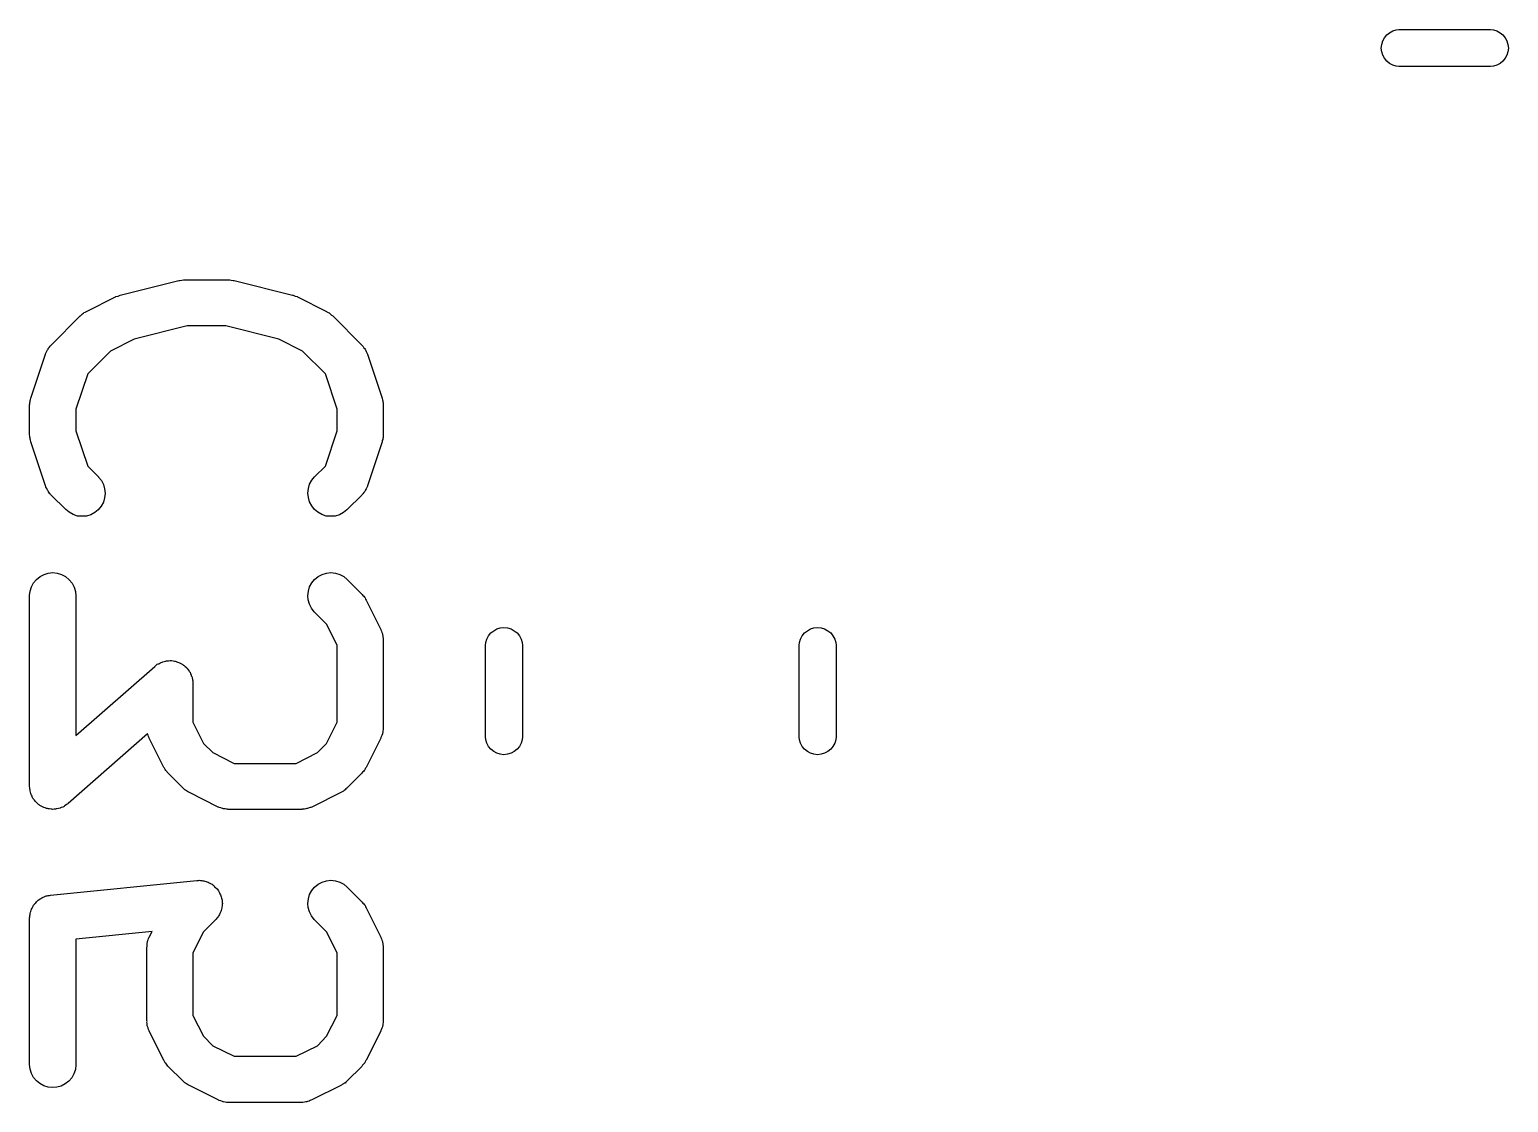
# Model space of a CAD drawing. Extents: x 131.3 to 160.3, y -137 to -94.4.
# Drawn here: x 147.847 to 152.657, y -115.137 to -111.65 of the extents above; entities that cross this region are included whole.
import ezdxf

# ---------------------------------------------------------------- set-up
doc = ezdxf.new("R2010")
doc.units = 0
doc.layers.add('BLACK', color=7, linetype='CONTINUOUS')

msp = doc.modelspace()

# ---------------------------------------------------------------- linework, layer by layer
at = {"layer": 'BLACK', "linetype": 'CONTINUOUS'}
for p, q in [((152.245, -111.698), (152.248, -111.687)), ((152.248, -111.687), (152.254, -111.677)), ((152.254, -111.677), (152.261, -111.667)), ((152.261, -111.667), (152.27, -111.66)), ((152.27, -111.66), (152.281, -111.654)), ((152.281, -111.654), (152.292, -111.651)), ((152.292, -111.651), (152.301, -111.65)), ((152.301, -111.65), (152.599, -111.65)), ((152.599, -111.65), (152.608, -111.651)), ((152.608, -111.651), (152.619, -111.654)), ((152.619, -111.654), (152.63, -111.66)), ((152.63, -111.66), (152.639, -111.667)), ((152.639, -111.667), (152.646, -111.677)), ((152.646, -111.677), (152.652, -111.687)), ((152.652, -111.687), (152.655, -111.698)), ((152.243, -111.71), (152.245, -111.698)), ((152.245, -111.722), (152.243, -111.71)), ((152.248, -111.733), (152.245, -111.722)), ((152.254, -111.743), (152.248, -111.733)), ((152.652, -111.733), (152.646, -111.743)), ((152.655, -111.722), (152.652, -111.733)), ((152.655, -111.698), (152.657, -111.71)), ((152.657, -111.71), (152.655, -111.722)), ((152.261, -111.753), (152.254, -111.743)), ((152.27, -111.76), (152.261, -111.753)), ((152.281, -111.766), (152.27, -111.76)), ((152.292, -111.769), (152.281, -111.766)), ((152.301, -111.77), (152.292, -111.769)), ((152.599, -111.77), (152.301, -111.77)), ((152.608, -111.769), (152.599, -111.77)), ((152.619, -111.766), (152.608, -111.769)), ((152.63, -111.76), (152.619, -111.766)), ((152.639, -111.753), (152.63, -111.76)), ((152.646, -111.743), (152.639, -111.753)), ((148.142, -112.513), (148.333, -112.465)), ((148.333, -112.465), (148.334, -112.465)), ((148.334, -112.465), (148.335, -112.465)), ((148.335, -112.465), (148.336, -112.465)), ((148.336, -112.465), (148.342, -112.464)), ((148.342, -112.464), (148.348, -112.463)), ((148.348, -112.463), (148.35, -112.463)), ((148.35, -112.463), (148.351, -112.463)), ((148.351, -112.463), (148.494, -112.463)), ((148.494, -112.463), (148.495, -112.463)), ((148.495, -112.463), (148.496, -112.463)), ((148.496, -112.463), (148.498, -112.463)), ((148.498, -112.463), (148.503, -112.464)), ((148.503, -112.464), (148.509, -112.465)), ((148.509, -112.465), (148.511, -112.465)), ((148.511, -112.465), (148.512, -112.465)), ((148.512, -112.465), (148.702, -112.513)), ((148.032, -112.566), (148.127, -112.519)), ((148.127, -112.519), (148.128, -112.518)), ((148.128, -112.518), (148.135, -112.516)), ((148.128, -112.518), (148.128, -112.518)), ((148.128, -112.518), (148.128, -112.518)), ((148.135, -112.516), (148.142, -112.513)), ((148.142, -112.513), (148.142, -112.513)), ((148.142, -112.513), (148.142, -112.513)), ((148.702, -112.513), (148.703, -112.513)), ((148.703, -112.513), (148.704, -112.513)), ((148.704, -112.513), (148.704, -112.513)), ((148.704, -112.513), (148.711, -112.516)), ((148.711, -112.516), (148.717, -112.518)), ((148.717, -112.518), (148.718, -112.519)), ((148.718, -112.519), (148.718, -112.519)), ((148.718, -112.519), (148.813, -112.566)), ((147.917, -112.676), (148.012, -112.58)), ((148.012, -112.58), (148.013, -112.58)), ((148.013, -112.58), (148.016, -112.577)), ((148.016, -112.577), (148.019, -112.574)), ((148.019, -112.574), (148.022, -112.572)), ((148.022, -112.572), (148.024, -112.57)), ((148.024, -112.57), (148.028, -112.568)), ((148.028, -112.568), (148.032, -112.566)), ((148.813, -112.566), (148.814, -112.567)), ((148.814, -112.567), (148.818, -112.569)), ((148.818, -112.569), (148.821, -112.571)), ((148.821, -112.571), (148.824, -112.573)), ((148.824, -112.573), (148.826, -112.575)), ((148.826, -112.575), (148.829, -112.578)), ((148.829, -112.578), (148.833, -112.58)), ((148.833, -112.58), (148.928, -112.676)), ((148.36, -112.613), (148.187, -112.656)), ((148.485, -112.613), (148.36, -112.613)), ((148.658, -112.656), (148.485, -112.613)), ((147.901, -112.7), (147.903, -112.695)), ((147.903, -112.695), (147.905, -112.691)), ((147.905, -112.691), (147.907, -112.689)), ((147.907, -112.689), (147.908, -112.687)), ((147.908, -112.687), (147.911, -112.683)), ((147.911, -112.683), (147.914, -112.679)), ((147.914, -112.679), (147.916, -112.677)), ((147.916, -112.677), (147.917, -112.676)), ((148.11, -112.695), (148.036, -112.769)), ((148.187, -112.656), (148.11, -112.695)), ((148.735, -112.695), (148.658, -112.656)), ((148.809, -112.769), (148.735, -112.695)), ((148.928, -112.676), (148.929, -112.676)), ((148.929, -112.676), (148.93, -112.678)), ((148.93, -112.678), (148.932, -112.68)), ((148.932, -112.68), (148.934, -112.684)), ((148.934, -112.684), (148.938, -112.688)), ((148.938, -112.688), (148.939, -112.69)), ((148.939, -112.69), (148.94, -112.691)), ((148.94, -112.691), (148.942, -112.696)), ((148.942, -112.696), (148.944, -112.701)), ((147.851, -112.848), (147.899, -112.705)), ((147.899, -112.704), (147.9, -112.702)), ((147.899, -112.705), (147.899, -112.704)), ((147.9, -112.702), (147.901, -112.7)), ((148.944, -112.701), (148.945, -112.703)), ((148.945, -112.703), (148.946, -112.705)), ((148.946, -112.705), (148.994, -112.848)), ((148.036, -112.769), (147.997, -112.884)), ((148.847, -112.884), (148.809, -112.769)), ((147.847, -112.87), (147.848, -112.866)), ((147.847, -112.871), (147.847, -112.87)), ((147.847, -112.967), (147.847, -112.871)), ((147.848, -112.862), (147.849, -112.859)), ((147.848, -112.866), (147.848, -112.862)), ((147.849, -112.856), (147.85, -112.852)), ((147.849, -112.859), (147.849, -112.856)), ((147.85, -112.852), (147.851, -112.848)), ((147.997, -112.884), (147.997, -112.954)), ((148.847, -112.954), (148.847, -112.884)), ((148.994, -112.848), (148.994, -112.849)), ((148.994, -112.849), (148.995, -112.853)), ((148.995, -112.853), (148.996, -112.857)), ((148.996, -112.857), (148.996, -112.86)), ((148.996, -112.86), (148.997, -112.863)), ((148.997, -112.863), (148.997, -112.867)), ((148.997, -112.867), (148.997, -112.871)), ((148.997, -112.871), (148.997, -112.967)), ((147.848, -112.971), (147.847, -112.967)), ((147.848, -112.975), (147.848, -112.971)), ((147.849, -112.978), (147.848, -112.975)), ((147.849, -112.981), (147.849, -112.978)), ((147.85, -112.985), (147.849, -112.981)), ((147.851, -112.989), (147.85, -112.985)), ((147.997, -112.954), (148.036, -113.069)), ((148.809, -113.069), (148.847, -112.954)), ((148.996, -112.982), (148.994, -112.986)), ((148.994, -112.986), (148.994, -112.99)), ((148.997, -112.976), (148.996, -112.979)), ((148.996, -112.979), (148.996, -112.982)), ((148.997, -112.967), (148.997, -112.968)), ((148.997, -112.968), (148.997, -112.972)), ((148.997, -112.972), (148.997, -112.976)), ((147.851, -112.99), (147.851, -112.989)), ((147.899, -113.133), (147.851, -112.99)), ((148.994, -112.99), (148.946, -113.133)), ((148.036, -113.069), (148.071, -113.104)), ((148.774, -113.104), (148.809, -113.069)), ((148.071, -113.104), (148.071, -113.105)), ((148.071, -113.105), (148.081, -113.116)), ((148.081, -113.116), (148.087, -113.129)), ((148.087, -113.129), (148.091, -113.143)), ((148.754, -113.142), (148.758, -113.128)), ((148.758, -113.128), (148.765, -113.115)), ((148.765, -113.115), (148.774, -113.104)), ((147.9, -113.135), (147.899, -113.133)), ((147.9, -113.137), (147.9, -113.135)), ((147.903, -113.142), (147.9, -113.137)), ((147.905, -113.147), (147.903, -113.142)), ((147.906, -113.148), (147.905, -113.147)), ((147.907, -113.15), (147.906, -113.148)), ((147.91, -113.154), (147.907, -113.15)), ((147.913, -113.159), (147.91, -113.154)), ((147.915, -113.16), (147.913, -113.159)), ((147.916, -113.162), (147.915, -113.16)), ((147.917, -113.163), (147.916, -113.162)), ((147.965, -113.21), (147.917, -113.163)), ((148.091, -113.172), (148.087, -113.186)), ((148.091, -113.143), (148.093, -113.158)), ((148.093, -113.158), (148.091, -113.172)), ((148.752, -113.157), (148.754, -113.142)), ((148.754, -113.171), (148.752, -113.157)), ((148.758, -113.185), (148.754, -113.171)), ((148.928, -113.163), (148.88, -113.21)), ((148.929, -113.161), (148.928, -113.163)), ((148.931, -113.159), (148.929, -113.161)), ((148.934, -113.155), (148.931, -113.159)), ((148.937, -113.151), (148.934, -113.155)), ((148.938, -113.149), (148.937, -113.151)), ((148.939, -113.148), (148.938, -113.149)), ((148.942, -113.143), (148.939, -113.148)), ((148.944, -113.138), (148.942, -113.143)), ((148.945, -113.136), (148.944, -113.138)), ((148.946, -113.134), (148.945, -113.136)), ((148.946, -113.133), (148.946, -113.134)), ((147.976, -113.219), (147.965, -113.21)), ((147.989, -113.226), (147.976, -113.219)), ((148.003, -113.231), (147.989, -113.226)), ((148.046, -113.227), (148.032, -113.231)), ((148.059, -113.22), (148.046, -113.227)), ((148.07, -113.211), (148.059, -113.22)), ((148.08, -113.199), (148.07, -113.211)), ((148.087, -113.186), (148.08, -113.199)), ((148.765, -113.198), (148.758, -113.185)), ((148.774, -113.21), (148.765, -113.198)), ((148.785, -113.219), (148.774, -113.21)), ((148.798, -113.226), (148.785, -113.219)), ((148.812, -113.231), (148.798, -113.226)), ((148.855, -113.227), (148.841, -113.231)), ((148.868, -113.22), (148.855, -113.227)), ((148.879, -113.211), (148.868, -113.22)), ((148.88, -113.21), (148.879, -113.211)), ((148.017, -113.232), (148.003, -113.231)), ((148.032, -113.231), (148.017, -113.232)), ((148.826, -113.232), (148.812, -113.231)), ((148.841, -113.231), (148.826, -113.232)), ((147.894, -113.421), (147.908, -113.417)), ((147.908, -113.417), (147.923, -113.415)), ((147.923, -113.415), (147.937, -113.417)), ((147.937, -113.417), (147.951, -113.421)), ((148.799, -113.421), (148.813, -113.417)), ((148.813, -113.417), (148.827, -113.415)), ((148.827, -113.415), (148.842, -113.417)), ((148.842, -113.417), (148.856, -113.421)), ((147.849, -113.475), (147.853, -113.461)), ((147.853, -113.461), (147.86, -113.448)), ((147.86, -113.448), (147.87, -113.437)), ((147.87, -113.437), (147.881, -113.428)), ((147.881, -113.428), (147.894, -113.421)), ((147.951, -113.421), (147.964, -113.428)), ((147.964, -113.428), (147.976, -113.438)), ((147.976, -113.438), (147.985, -113.449)), ((147.985, -113.449), (147.992, -113.462)), ((147.992, -113.462), (147.996, -113.476)), ((148.754, -113.475), (148.758, -113.461)), ((148.758, -113.461), (148.765, -113.448)), ((148.765, -113.448), (148.774, -113.437)), ((148.774, -113.437), (148.786, -113.428)), ((148.786, -113.428), (148.799, -113.421)), ((148.856, -113.421), (148.869, -113.428)), ((148.869, -113.428), (148.88, -113.437)), ((148.88, -113.437), (148.928, -113.485)), ((147.847, -113.489), (147.849, -113.475)), ((147.847, -113.49), (147.847, -113.489)), ((147.847, -114.11), (147.847, -113.49)), ((147.996, -113.476), (147.997, -113.49)), ((147.997, -113.49), (147.997, -113.944)), ((148.752, -113.49), (148.754, -113.475)), ((148.753, -113.504), (148.752, -113.49)), ((148.758, -113.518), (148.753, -113.504)), ((148.928, -113.485), (148.929, -113.486)), ((148.929, -113.486), (148.931, -113.489)), ((148.931, -113.489), (148.934, -113.492)), ((148.934, -113.492), (148.936, -113.495)), ((148.936, -113.495), (148.938, -113.497)), ((148.938, -113.497), (148.94, -113.501)), ((148.94, -113.501), (148.942, -113.505)), ((148.942, -113.505), (148.989, -113.6)), ((148.764, -113.531), (148.758, -113.518)), ((148.773, -113.543), (148.764, -113.531)), ((148.774, -113.544), (148.773, -113.543)), ((148.813, -113.583), (148.774, -113.544)), ((148.847, -113.651), (148.813, -113.583)), ((148.989, -113.6), (148.99, -113.601)), ((148.99, -113.601), (148.991, -113.603)), ((148.991, -113.603), (148.992, -113.605)), ((148.992, -113.605), (148.993, -113.61)), ((148.993, -113.61), (148.995, -113.614)), ((149.34, -113.62), (149.347, -113.611)), ((149.347, -113.611), (149.357, -113.604)), ((149.357, -113.604), (149.367, -113.598)), ((149.367, -113.598), (149.378, -113.595)), ((149.378, -113.595), (149.39, -113.593)), ((149.39, -113.593), (149.402, -113.595)), ((149.402, -113.595), (149.413, -113.598)), ((149.413, -113.598), (149.423, -113.604)), ((149.423, -113.604), (149.433, -113.611)), ((149.433, -113.611), (149.44, -113.62)), ((150.36, -113.62), (150.367, -113.611)), ((150.367, -113.611), (150.377, -113.604)), ((150.377, -113.604), (150.387, -113.598)), ((150.387, -113.598), (150.398, -113.595)), ((150.398, -113.595), (150.41, -113.593)), ((150.41, -113.593), (150.422, -113.595)), ((150.422, -113.595), (150.433, -113.598)), ((150.433, -113.598), (150.443, -113.604)), ((150.443, -113.604), (150.453, -113.611)), ((150.453, -113.611), (150.46, -113.62)), ((148.847, -113.901), (148.847, -113.651)), ((148.995, -113.614), (148.995, -113.617)), ((148.995, -113.617), (148.996, -113.619)), ((148.996, -113.619), (148.996, -113.624)), ((148.996, -113.624), (148.997, -113.629)), ((148.997, -113.629), (148.997, -113.631)), ((148.997, -113.631), (148.997, -113.633)), ((148.997, -113.633), (148.997, -113.919)), ((149.33, -113.651), (149.331, -113.642)), ((149.33, -113.949), (149.33, -113.651)), ((149.331, -113.642), (149.334, -113.631)), ((149.334, -113.631), (149.34, -113.62)), ((149.44, -113.62), (149.446, -113.631)), ((149.446, -113.631), (149.449, -113.642)), ((149.449, -113.642), (149.45, -113.651)), ((149.45, -113.651), (149.45, -113.949)), ((150.35, -113.651), (150.351, -113.642)), ((150.35, -113.949), (150.35, -113.651)), ((150.351, -113.642), (150.354, -113.631)), ((150.354, -113.631), (150.36, -113.62)), ((150.46, -113.62), (150.466, -113.631)), ((150.466, -113.631), (150.469, -113.642)), ((150.469, -113.642), (150.47, -113.651)), ((150.47, -113.651), (150.47, -113.949)), ((148.271, -113.709), (148.275, -113.707)), ((148.275, -113.707), (148.278, -113.706)), ((148.278, -113.706), (148.28, -113.705)), ((148.28, -113.705), (148.285, -113.704)), ((148.285, -113.704), (148.289, -113.703)), ((148.289, -113.703), (148.292, -113.702)), ((148.292, -113.702), (148.294, -113.702)), ((148.294, -113.702), (148.299, -113.702)), ((148.299, -113.702), (148.304, -113.701)), ((148.304, -113.701), (148.306, -113.701)), ((148.306, -113.701), (148.309, -113.701)), ((148.309, -113.701), (148.314, -113.702)), ((148.314, -113.702), (148.318, -113.703)), ((148.318, -113.703), (148.321, -113.703)), ((148.321, -113.703), (148.324, -113.704)), ((148.324, -113.704), (148.328, -113.706)), ((148.328, -113.706), (148.332, -113.707)), ((148.332, -113.707), (148.335, -113.708)), ((148.335, -113.708), (148.337, -113.709)), ((147.997, -113.944), (148.254, -113.72)), ((148.254, -113.72), (148.255, -113.719)), ((148.255, -113.719), (148.259, -113.716)), ((148.259, -113.716), (148.262, -113.713)), ((148.262, -113.713), (148.265, -113.712)), ((148.265, -113.712), (148.267, -113.711)), ((148.267, -113.711), (148.271, -113.709)), ((148.337, -113.709), (148.341, -113.712)), ((148.341, -113.712), (148.345, -113.714)), ((148.345, -113.714), (148.347, -113.716)), ((148.347, -113.716), (148.35, -113.717)), ((148.35, -113.717), (148.353, -113.72)), ((148.353, -113.72), (148.357, -113.723)), ((148.357, -113.723), (148.358, -113.725)), ((148.358, -113.725), (148.36, -113.727)), ((148.36, -113.727), (148.363, -113.731)), ((148.363, -113.731), (148.366, -113.735)), ((148.366, -113.735), (148.367, -113.737)), ((148.367, -113.737), (148.369, -113.739)), ((148.369, -113.739), (148.37, -113.743)), ((148.37, -113.743), (148.373, -113.748)), ((148.373, -113.748), (148.373, -113.75)), ((148.373, -113.75), (148.375, -113.753)), ((148.375, -113.753), (148.376, -113.757)), ((148.376, -113.757), (148.377, -113.762)), ((148.377, -113.762), (148.377, -113.764)), ((148.377, -113.764), (148.378, -113.767)), ((148.378, -113.767), (148.378, -113.772)), ((148.378, -113.772), (148.378, -113.776)), ((148.378, -113.776), (148.378, -113.901)), ((148.231, -113.939), (147.972, -114.166)), ((148.233, -113.943), (148.231, -113.939)), ((148.234, -113.948), (148.233, -113.943)), ((148.235, -113.95), (148.234, -113.948)), ((148.378, -113.901), (148.413, -113.97)), ((148.813, -113.97), (148.847, -113.901)), ((148.993, -113.944), (148.991, -113.949)), ((148.995, -113.939), (148.993, -113.944)), ((148.996, -113.935), (148.995, -113.937)), ((148.995, -113.937), (148.995, -113.939)), ((148.997, -113.924), (148.996, -113.93)), ((148.996, -113.93), (148.996, -113.935)), ((148.997, -113.919), (148.997, -113.92)), ((148.997, -113.92), (148.997, -113.922)), ((148.997, -113.922), (148.997, -113.924)), ((148.236, -113.952), (148.235, -113.95)), ((148.236, -113.953), (148.236, -113.952)), ((148.284, -114.048), (148.236, -113.953)), ((148.413, -113.97), (148.443, -114)), ((148.783, -114), (148.813, -113.97)), ((148.989, -113.953), (148.942, -114.048)), ((148.99, -113.951), (148.989, -113.953)), ((148.991, -113.949), (148.99, -113.951)), ((149.331, -113.958), (149.33, -113.949)), ((149.334, -113.969), (149.331, -113.958)), ((149.34, -113.98), (149.334, -113.969)), ((149.347, -113.989), (149.34, -113.98)), ((149.357, -113.996), (149.347, -113.989)), ((149.367, -114.002), (149.357, -113.996)), ((149.423, -113.996), (149.413, -114.002)), ((149.433, -113.989), (149.423, -113.996)), ((149.44, -113.98), (149.433, -113.989)), ((149.446, -113.969), (149.44, -113.98)), ((149.449, -113.958), (149.446, -113.969)), ((149.45, -113.949), (149.449, -113.958)), ((150.351, -113.958), (150.35, -113.949)), ((150.354, -113.969), (150.351, -113.958)), ((150.36, -113.98), (150.354, -113.969)), ((150.367, -113.989), (150.36, -113.98)), ((150.377, -113.996), (150.367, -113.989)), ((150.387, -114.002), (150.377, -113.996)), ((150.443, -113.996), (150.433, -114.002)), ((150.453, -113.989), (150.443, -113.996)), ((150.46, -113.98), (150.453, -113.989)), ((150.466, -113.969), (150.46, -113.98)), ((150.469, -113.958), (150.466, -113.969)), ((150.47, -113.949), (150.469, -113.958)), ((148.443, -114), (148.512, -114.035)), ((148.512, -114.035), (148.714, -114.035)), ((148.714, -114.035), (148.783, -114)), ((149.378, -114.005), (149.367, -114.002)), ((149.39, -114.007), (149.378, -114.005)), ((149.402, -114.005), (149.39, -114.007)), ((149.413, -114.002), (149.402, -114.005)), ((150.398, -114.005), (150.387, -114.002)), ((150.41, -114.007), (150.398, -114.005)), ((150.422, -114.005), (150.41, -114.007)), ((150.433, -114.002), (150.422, -114.005)), ((148.286, -114.051), (148.284, -114.048)), ((148.288, -114.055), (148.286, -114.051)), ((148.29, -114.058), (148.288, -114.055)), ((148.292, -114.06), (148.29, -114.058)), ((148.295, -114.063), (148.292, -114.06)), ((148.297, -114.067), (148.295, -114.063)), ((148.298, -114.067), (148.297, -114.067)), ((148.346, -114.115), (148.298, -114.067)), ((148.928, -114.067), (148.88, -114.115)), ((148.93, -114.064), (148.928, -114.067)), ((148.933, -114.061), (148.93, -114.064)), ((148.935, -114.058), (148.933, -114.061)), ((148.937, -114.056), (148.935, -114.058)), ((148.939, -114.052), (148.937, -114.056)), ((148.941, -114.049), (148.939, -114.052)), ((148.942, -114.048), (148.941, -114.049)), ((147.848, -114.114), (147.847, -114.11)), ((147.848, -114.119), (147.848, -114.114)), ((147.849, -114.121), (147.848, -114.119)), ((147.849, -114.124), (147.849, -114.121)), ((147.85, -114.129), (147.849, -114.124)), ((147.851, -114.133), (147.85, -114.129)), ((147.852, -114.136), (147.851, -114.133)), ((147.853, -114.138), (147.852, -114.136)), ((147.855, -114.142), (147.853, -114.138)), ((148.349, -114.118), (148.346, -114.115)), ((148.352, -114.121), (148.349, -114.118)), ((148.354, -114.122), (148.352, -114.121)), ((148.357, -114.124), (148.354, -114.122)), ((148.361, -114.126), (148.357, -114.124)), ((148.364, -114.129), (148.361, -114.126)), ((148.365, -114.129), (148.364, -114.129)), ((148.46, -114.177), (148.365, -114.129)), ((148.861, -114.129), (148.765, -114.177)), ((148.864, -114.127), (148.861, -114.129)), ((148.868, -114.125), (148.864, -114.127)), ((148.87, -114.123), (148.868, -114.125)), ((148.873, -114.121), (148.87, -114.123)), ((148.876, -114.118), (148.873, -114.121)), ((148.879, -114.116), (148.876, -114.118)), ((148.88, -114.115), (148.879, -114.116)), ((147.857, -114.147), (147.855, -114.142)), ((147.859, -114.149), (147.857, -114.147)), ((147.86, -114.151), (147.859, -114.149)), ((147.863, -114.155), (147.86, -114.151)), ((147.866, -114.159), (147.863, -114.155)), ((147.867, -114.16), (147.866, -114.159)), ((147.869, -114.162), (147.867, -114.16)), ((147.873, -114.165), (147.869, -114.162)), ((147.876, -114.169), (147.873, -114.165)), ((147.878, -114.17), (147.876, -114.169)), ((147.88, -114.172), (147.878, -114.17)), ((147.885, -114.174), (147.88, -114.172)), ((147.889, -114.176), (147.885, -114.174)), ((147.891, -114.177), (147.889, -114.176)), ((147.893, -114.179), (147.891, -114.177)), ((147.898, -114.18), (147.893, -114.179)), ((147.902, -114.182), (147.898, -114.18)), ((147.905, -114.182), (147.902, -114.182)), ((147.907, -114.183), (147.905, -114.182)), ((147.912, -114.183), (147.907, -114.183)), ((147.917, -114.184), (147.912, -114.183)), ((147.919, -114.184), (147.917, -114.184)), ((147.922, -114.185), (147.919, -114.184)), ((147.927, -114.184), (147.922, -114.185)), ((147.931, -114.184), (147.927, -114.184)), ((147.934, -114.183), (147.931, -114.184)), ((147.936, -114.183), (147.934, -114.183)), ((147.941, -114.182), (147.936, -114.183)), ((147.946, -114.181), (147.941, -114.182)), ((147.948, -114.18), (147.946, -114.181)), ((147.95, -114.179), (147.948, -114.18)), ((147.955, -114.177), (147.95, -114.179)), ((147.959, -114.175), (147.955, -114.177)), ((147.961, -114.173), (147.959, -114.175)), ((147.963, -114.172), (147.961, -114.173)), ((147.967, -114.169), (147.963, -114.172)), ((147.971, -114.167), (147.967, -114.169)), ((147.972, -114.166), (147.971, -114.167)), ((148.462, -114.177), (148.46, -114.177)), ((148.464, -114.178), (148.462, -114.177)), ((148.469, -114.18), (148.464, -114.178)), ((148.474, -114.182), (148.469, -114.18)), ((148.476, -114.182), (148.474, -114.182)), ((148.478, -114.183), (148.476, -114.182)), ((148.483, -114.183), (148.478, -114.183)), ((148.488, -114.184), (148.483, -114.183)), ((148.491, -114.184), (148.488, -114.184)), ((148.493, -114.185), (148.491, -114.184)), ((148.494, -114.185), (148.493, -114.185)), ((148.732, -114.185), (148.494, -114.185)), ((148.734, -114.184), (148.732, -114.185)), ((148.736, -114.184), (148.734, -114.184)), ((148.741, -114.184), (148.736, -114.184)), ((148.746, -114.183), (148.741, -114.184)), ((148.749, -114.182), (148.746, -114.183)), ((148.751, -114.182), (148.749, -114.182)), ((148.756, -114.18), (148.751, -114.182)), ((148.76, -114.179), (148.756, -114.18)), ((148.762, -114.178), (148.76, -114.179)), ((148.765, -114.177), (148.762, -114.178)), ((148.765, -114.177), (148.765, -114.177)), ((147.915, -114.463), (148.391, -114.416)), ((148.391, -114.416), (148.392, -114.416)), ((148.392, -114.416), (148.396, -114.416)), ((148.396, -114.416), (148.399, -114.415)), ((148.399, -114.415), (148.403, -114.416)), ((148.403, -114.416), (148.407, -114.416)), ((148.407, -114.416), (148.41, -114.417)), ((148.41, -114.417), (148.414, -114.417)), ((148.414, -114.417), (148.417, -114.418)), ((148.417, -114.418), (148.421, -114.419)), ((148.421, -114.419), (148.424, -114.42)), ((148.424, -114.42), (148.428, -114.421)), ((148.428, -114.421), (148.431, -114.423)), ((148.431, -114.423), (148.435, -114.425)), ((148.435, -114.425), (148.438, -114.427)), ((148.438, -114.427), (148.441, -114.428)), ((148.441, -114.428), (148.444, -114.431)), ((148.774, -114.437), (148.786, -114.428)), ((148.786, -114.428), (148.799, -114.421)), ((148.799, -114.421), (148.813, -114.417)), ((148.813, -114.417), (148.827, -114.415)), ((148.827, -114.415), (148.842, -114.417)), ((148.842, -114.417), (148.856, -114.421)), ((148.856, -114.421), (148.869, -114.428)), ((148.869, -114.428), (148.88, -114.437)), ((147.875, -114.48), (147.878, -114.478)), ((147.878, -114.478), (147.881, -114.475)), ((147.881, -114.475), (147.884, -114.474)), ((147.884, -114.474), (147.887, -114.472)), ((147.887, -114.472), (147.891, -114.47)), ((147.891, -114.47), (147.894, -114.469)), ((147.894, -114.469), (147.897, -114.468)), ((147.897, -114.468), (147.901, -114.466)), ((147.901, -114.466), (147.904, -114.466)), ((147.904, -114.466), (147.908, -114.464)), ((147.908, -114.464), (147.912, -114.464)), ((147.912, -114.464), (147.915, -114.463)), ((148.444, -114.431), (148.447, -114.433)), ((148.447, -114.433), (148.449, -114.436)), ((148.449, -114.436), (148.452, -114.438)), ((148.452, -114.438), (148.454, -114.441)), ((148.454, -114.441), (148.457, -114.443)), ((148.457, -114.443), (148.459, -114.446)), ((148.459, -114.446), (148.461, -114.449)), ((148.461, -114.449), (148.463, -114.452)), ((148.463, -114.452), (148.465, -114.456)), ((148.465, -114.456), (148.466, -114.459)), ((148.466, -114.459), (148.468, -114.462)), ((148.468, -114.462), (148.469, -114.466)), ((148.469, -114.466), (148.47, -114.469)), ((148.47, -114.469), (148.471, -114.473)), ((148.471, -114.473), (148.472, -114.476)), ((148.472, -114.476), (148.473, -114.48)), ((148.752, -114.49), (148.754, -114.475)), ((148.754, -114.475), (148.758, -114.461)), ((148.758, -114.461), (148.765, -114.448)), ((148.765, -114.448), (148.774, -114.437)), ((148.88, -114.437), (148.928, -114.485)), ((147.848, -114.53), (147.849, -114.526)), ((147.849, -114.523), (147.85, -114.519)), ((147.849, -114.526), (147.849, -114.523)), ((147.85, -114.519), (147.851, -114.516)), ((147.851, -114.516), (147.852, -114.512)), ((147.852, -114.512), (147.853, -114.509)), ((147.853, -114.509), (147.855, -114.506)), ((147.855, -114.506), (147.856, -114.503)), ((147.856, -114.503), (147.859, -114.499)), ((147.859, -114.499), (147.86, -114.496)), ((147.86, -114.496), (147.863, -114.493)), ((147.863, -114.493), (147.864, -114.49)), ((147.864, -114.49), (147.867, -114.488)), ((147.867, -114.488), (147.87, -114.485)), ((147.87, -114.485), (147.873, -114.482)), ((147.873, -114.482), (147.875, -114.48)), ((148.465, -114.526), (148.463, -114.529)), ((148.466, -114.523), (148.465, -114.526)), ((148.468, -114.519), (148.466, -114.523)), ((148.469, -114.516), (148.468, -114.519)), ((148.47, -114.513), (148.469, -114.516)), ((148.471, -114.509), (148.47, -114.513)), ((148.472, -114.505), (148.471, -114.509)), ((148.473, -114.498), (148.472, -114.502)), ((148.472, -114.502), (148.472, -114.505)), ((148.473, -114.48), (148.473, -114.484)), ((148.473, -114.484), (148.473, -114.487)), ((148.473, -114.487), (148.474, -114.491)), ((148.474, -114.491), (148.473, -114.494)), ((148.473, -114.494), (148.473, -114.498)), ((148.753, -114.504), (148.752, -114.49)), ((148.758, -114.518), (148.753, -114.504)), ((148.764, -114.531), (148.758, -114.518)), ((148.928, -114.485), (148.929, -114.486)), ((148.929, -114.486), (148.931, -114.489)), ((148.931, -114.489), (148.934, -114.492)), ((148.934, -114.492), (148.936, -114.495)), ((148.936, -114.495), (148.938, -114.497)), ((148.938, -114.497), (148.94, -114.501)), ((148.94, -114.501), (148.942, -114.505)), ((148.942, -114.505), (148.989, -114.6)), ((147.847, -114.537), (147.848, -114.534)), ((147.847, -114.538), (147.847, -114.537)), ((147.847, -115.014), (147.847, -114.538)), ((147.848, -114.534), (147.848, -114.53)), ((148.452, -114.544), (148.413, -114.583)), ((148.454, -114.541), (148.452, -114.544)), ((148.456, -114.538), (148.454, -114.541)), ((148.459, -114.535), (148.456, -114.538)), ((148.461, -114.532), (148.459, -114.535)), ((148.463, -114.529), (148.461, -114.532)), ((148.773, -114.543), (148.764, -114.531)), ((148.774, -114.544), (148.773, -114.543)), ((148.813, -114.583), (148.774, -114.544)), ((148.246, -114.581), (147.997, -114.606)), ((147.997, -114.606), (147.997, -115.014)), ((148.229, -114.623), (148.23, -114.618)), ((148.23, -114.618), (148.231, -114.616)), ((148.231, -114.613), (148.233, -114.609)), ((148.231, -114.616), (148.231, -114.613)), ((148.233, -114.609), (148.234, -114.604)), ((148.234, -114.604), (148.235, -114.602)), ((148.235, -114.602), (148.236, -114.6)), ((148.236, -114.6), (148.246, -114.581)), ((148.413, -114.583), (148.378, -114.651)), ((148.847, -114.651), (148.813, -114.583)), ((148.989, -114.6), (148.99, -114.601)), ((148.99, -114.601), (148.991, -114.603)), ((148.991, -114.603), (148.992, -114.605)), ((148.992, -114.605), (148.993, -114.61)), ((148.993, -114.61), (148.995, -114.614)), ((148.995, -114.614), (148.995, -114.617)), ((148.995, -114.617), (148.996, -114.619)), ((148.996, -114.619), (148.996, -114.624)), ((148.228, -114.632), (148.229, -114.63)), ((148.228, -114.633), (148.228, -114.632)), ((148.228, -114.871), (148.228, -114.633)), ((148.229, -114.628), (148.229, -114.623)), ((148.229, -114.63), (148.229, -114.628)), ((148.378, -114.651), (148.378, -114.854)), ((148.847, -114.854), (148.847, -114.651)), ((148.996, -114.624), (148.997, -114.629)), ((148.997, -114.629), (148.997, -114.631)), ((148.997, -114.631), (148.997, -114.633)), ((148.997, -114.633), (148.997, -114.871)), ((148.378, -114.854), (148.413, -114.922)), ((148.813, -114.922), (148.847, -114.854)), ((148.229, -114.874), (148.228, -114.871)), ((148.228, -114.876), (148.229, -114.874)), ((148.229, -114.881), (148.228, -114.876)), ((148.23, -114.886), (148.229, -114.881)), ((148.23, -114.888), (148.23, -114.886)), ((148.231, -114.89), (148.23, -114.888)), ((148.233, -114.895), (148.231, -114.89)), ((148.234, -114.9), (148.233, -114.895)), ((148.235, -114.902), (148.234, -114.9)), ((148.236, -114.904), (148.235, -114.902)), ((148.236, -114.905), (148.236, -114.904)), ((148.284, -115), (148.236, -114.905)), ((148.989, -114.905), (148.942, -115)), ((148.99, -114.903), (148.989, -114.905)), ((148.991, -114.901), (148.99, -114.903)), ((148.993, -114.896), (148.991, -114.901)), ((148.995, -114.891), (148.993, -114.896)), ((148.996, -114.887), (148.995, -114.889)), ((148.995, -114.889), (148.995, -114.891)), ((148.997, -114.877), (148.996, -114.882)), ((148.996, -114.882), (148.996, -114.887)), ((148.997, -114.871), (148.997, -114.872)), ((148.997, -114.872), (148.997, -114.875)), ((148.997, -114.875), (148.997, -114.877)), ((148.413, -114.922), (148.443, -114.953)), ((148.443, -114.953), (148.512, -114.987)), ((148.714, -114.987), (148.783, -114.953)), ((148.783, -114.953), (148.813, -114.922)), ((148.286, -115.004), (148.284, -115)), ((148.288, -115.008), (148.286, -115.004)), ((148.512, -114.987), (148.714, -114.987)), ((148.939, -115.005), (148.937, -115.008)), ((148.941, -115.001), (148.939, -115.005)), ((148.942, -115), (148.941, -115.001)), ((147.849, -115.029), (147.847, -115.014)), ((147.853, -115.043), (147.849, -115.029)), ((147.86, -115.056), (147.853, -115.043)), ((147.991, -115.044), (147.984, -115.057)), ((147.996, -115.03), (147.991, -115.044)), ((147.997, -115.015), (147.996, -115.03)), ((147.997, -115.014), (147.997, -115.015)), ((148.29, -115.01), (148.288, -115.008)), ((148.292, -115.013), (148.29, -115.01)), ((148.295, -115.016), (148.292, -115.013)), ((148.297, -115.019), (148.295, -115.016)), ((148.298, -115.02), (148.297, -115.019)), ((148.346, -115.067), (148.298, -115.02)), ((148.928, -115.02), (148.88, -115.067)), ((148.93, -115.016), (148.928, -115.02)), ((148.933, -115.013), (148.93, -115.016)), ((148.935, -115.011), (148.933, -115.013)), ((148.937, -115.008), (148.935, -115.011)), ((147.869, -115.067), (147.86, -115.056)), ((147.88, -115.076), (147.869, -115.067)), ((147.893, -115.083), (147.88, -115.076)), ((147.907, -115.088), (147.893, -115.083)), ((147.922, -115.089), (147.907, -115.088)), ((147.936, -115.088), (147.922, -115.089)), ((147.95, -115.084), (147.936, -115.088)), ((147.963, -115.077), (147.95, -115.084)), ((147.975, -115.068), (147.963, -115.077)), ((147.984, -115.057), (147.975, -115.068)), ((148.349, -115.07), (148.346, -115.067)), ((148.352, -115.073), (148.349, -115.07)), ((148.354, -115.075), (148.352, -115.073)), ((148.357, -115.077), (148.354, -115.075)), ((148.361, -115.079), (148.357, -115.077)), ((148.364, -115.081), (148.361, -115.079)), ((148.365, -115.081), (148.364, -115.081)), ((148.46, -115.129), (148.365, -115.081)), ((148.861, -115.081), (148.765, -115.129)), ((148.864, -115.079), (148.861, -115.081)), ((148.868, -115.077), (148.864, -115.079)), ((148.87, -115.075), (148.868, -115.077)), ((148.873, -115.074), (148.87, -115.075)), ((148.876, -115.071), (148.873, -115.074)), ((148.879, -115.068), (148.876, -115.071)), ((148.88, -115.067), (148.879, -115.068)), ((148.462, -115.13), (148.46, -115.129)), ((148.464, -115.131), (148.462, -115.13)), ((148.469, -115.132), (148.464, -115.131)), ((148.474, -115.134), (148.469, -115.132)), ((148.476, -115.135), (148.474, -115.134)), ((148.478, -115.135), (148.476, -115.135)), ((148.483, -115.136), (148.478, -115.135)), ((148.488, -115.137), (148.483, -115.136)), ((148.491, -115.137), (148.488, -115.137)), ((148.493, -115.137), (148.491, -115.137)), ((148.494, -115.137), (148.493, -115.137)), ((148.732, -115.137), (148.494, -115.137)), ((148.734, -115.137), (148.732, -115.137)), ((148.736, -115.137), (148.734, -115.137)), ((148.741, -115.136), (148.736, -115.137)), ((148.746, -115.135), (148.741, -115.136)), ((148.749, -115.135), (148.746, -115.135)), ((148.751, -115.134), (148.749, -115.135)), ((148.756, -115.133), (148.751, -115.134)), ((148.76, -115.131), (148.756, -115.133)), ((148.762, -115.13), (148.76, -115.131)), ((148.765, -115.129), (148.762, -115.13)), ((148.765, -115.129), (148.765, -115.129))]:
    msp.add_line(p, q, dxfattribs=at)

doc.saveas('drawing.dxf')
